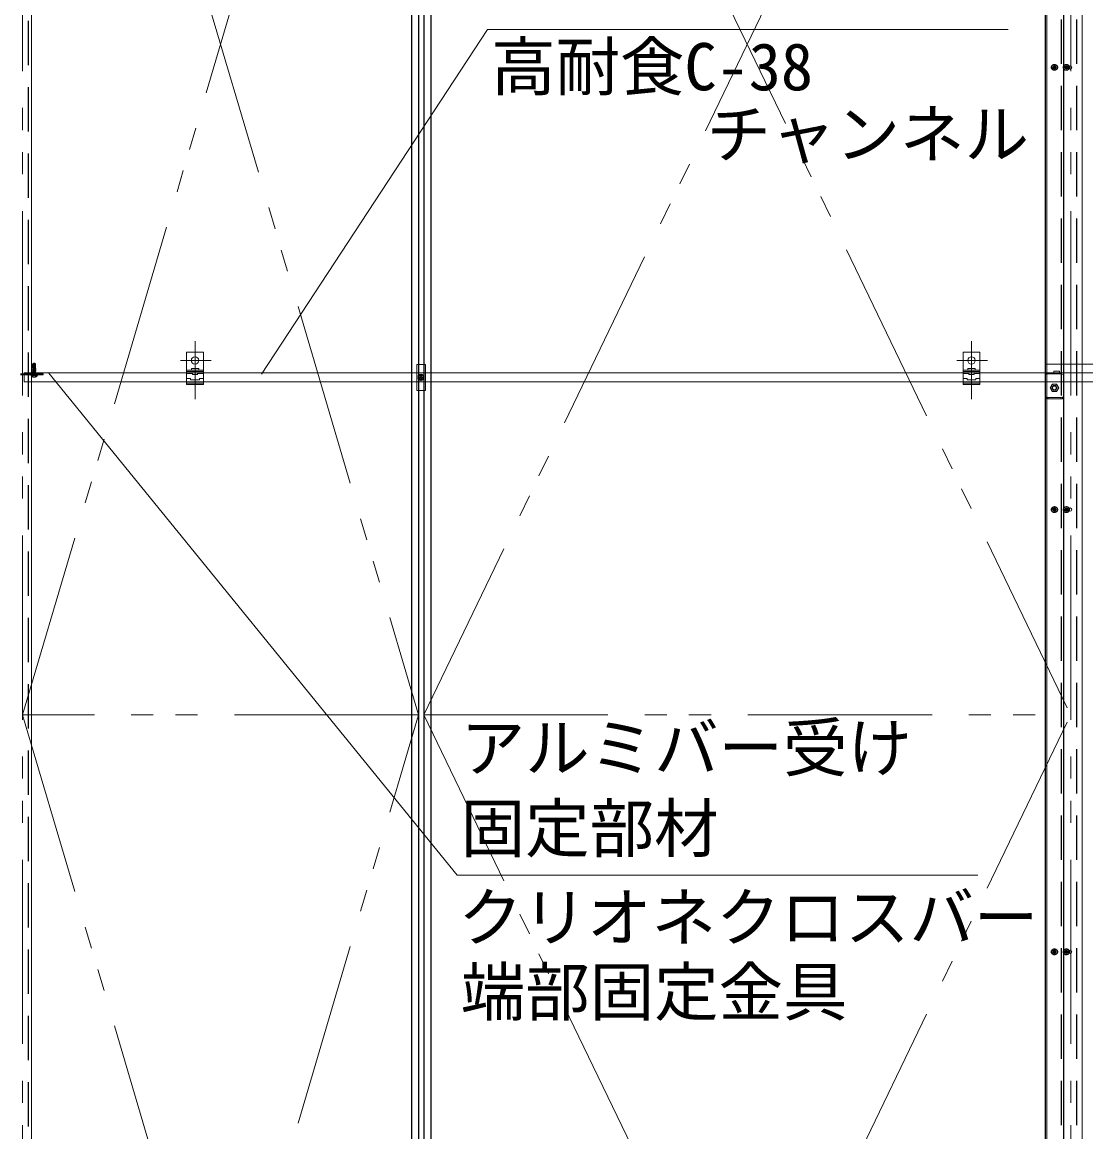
# Model space of a CAD drawing. Units: millimetres on the paper, with parts at other scales. Extents: x -195 to 195, y -135 to 132.
# Drawn here: x 17.83 to 46.7, y -44.81 to -14.7 of the extents above; entities that cross this region are included whole.
import ezdxf
from ezdxf.enums import TextEntityAlignment as Align

# ---------------------------------------------------------------- set-up
doc = ezdxf.new("R2010")
doc.units = ezdxf.units.MM
for name, pattern in [('CHAIN1', [8, 5, -1, 1, -1]), ('DASHED1', [1.8, 1.2, -0.6]), ('DOUBLE_CHAIN1', [8.8, 5, -1, 0.6, -0.6, 0.6, -1]), ('LONG_DASHED1', [7, 6, -1])]:
    doc.linetypes.add(name, pattern=pattern)
for name, color, linetype, lineweight in [('8-0_中心線', 4, 'CHAIN1', 9), ('8-1_吊り材', 7, 'Continuous', 18), ('8-2_野縁受け', 3, 'DASHED1', 18), ('8-3_野縁', 2, 'Continuous', 25), ('8-6_文字', 7, 'Continuous', 18), ('8-A_クリップ', 7, 'Continuous', 18), ('8-B_補強金具・金具・その他', 3, 'DASHED1', 18), ('8-C_ビス・アンカーボルト・強調図形', 2, 'DASHED1', 25), ('8-D_パネル', 4, 'DOUBLE_CHAIN1', 9)]:
    doc.layers.add(name, color=color, linetype=linetype, lineweight=lineweight)
doc.styles.add('ＭＳ ゴシック', font='')
doc.styles.get('ＭＳ ゴシック').set_extended_font_data('MS Gothic')

msp = doc.modelspace()

# ---------------------------------------------------------------- linework, layer by layer
at = {"layer": '8-0_中心線'}
for p, q in [((22.519, -24.933), (22.519, -23.358)), ((43.597, -24.933), (43.597, -23.358)), ((22.12, -23.88), (22.957, -23.88)), ((43.197, -23.88), (44.035, -23.88))]:
    msp.add_line(p, q, dxfattribs=at)
at = {"layer": '8-1_吊り材'}
for p, q in [((22.749, -24.53), (22.749, -23.66)), ((43.827, -24.53), (43.827, -23.66)), ((22.749, -24.18), (22.289, -24.18)), ((22.289, -24.22), (22.749, -24.22)), ((22.289, -24.237), (22.449, -24.237)), ((22.289, -24.373), (22.399, -24.373)), ((22.399, -24.402), (22.399, -24.373)), ((22.449, -24.266), (22.589, -24.266)), ((22.589, -24.22), (22.589, -24.266)), ((22.589, -24.237), (22.749, -24.237)), ((22.639, -24.373), (22.639, -24.402)), ((22.639, -24.373), (22.749, -24.373)), ((43.827, -24.18), (43.367, -24.18)), ((43.367, -24.22), (43.827, -24.22)), ((43.367, -24.237), (43.527, -24.237)), ((43.367, -24.373), (43.477, -24.373)), ((43.477, -24.402), (43.477, -24.373)), ((43.527, -24.266), (43.667, -24.266)), ((43.667, -24.22), (43.667, -24.266)), ((43.667, -24.237), (43.827, -24.237)), ((43.717, -24.373), (43.717, -24.402)), ((43.717, -24.373), (43.827, -24.373)), ((22.289, -24.501), (22.749, -24.501)), ((22.289, -24.53), (22.749, -24.53)), ((22.399, -24.402), (22.639, -24.402)), ((43.367, -24.501), (43.827, -24.501)), ((43.367, -24.53), (43.827, -24.53)), ((43.477, -24.402), (43.717, -24.402))]:
    msp.add_line(p, q, dxfattribs=at)
at = {"layer": '8-1_吊り材', "linetype": 'DASHED1'}
for p, q in [((22.749, -24.14), (22.289, -24.14)), ((22.419, -24.1), (22.419, -24.14)), ((43.827, -24.14), (43.367, -24.14)), ((43.497, -24.1), (43.497, -24.14))]:
    msp.add_line(p, q, dxfattribs=at)
at = {"layer": '8-1_吊り材'}
for points in [[(22.289, -24.53), (22.289, -23.66), (22.749, -23.66)], [(43.367, -24.53), (43.367, -23.66), (43.827, -23.66)], [(22.589, -24.22), (22.449, -24.22), (22.449, -24.266)], [(43.667, -24.22), (43.527, -24.22), (43.527, -24.266)]]:
    msp.add_lwpolyline(points, dxfattribs=at)
at = {"layer": '8-1_吊り材', "linetype": 'DASHED1'}
for points in [[(22.419, -24.1), (22.619, -24.1), (22.619, -24.14)], [(43.497, -24.1), (43.697, -24.1), (43.697, -24.14)]]:
    msp.add_lwpolyline(points, dxfattribs=at)
at = {"layer": '8-1_吊り材'}
for centre in [(22.519, -23.88), (43.597, -23.88)]:
    msp.add_circle(centre, 0.1, dxfattribs=at)
at = {"layer": '8-2_野縁受け', "linetype": 'Continuous'}
for p, q in [((45.599, -23.98), (47.599, -23.98)), ((45.599, -23.98), (45.599, -24.22)), ((17.882, -24.22), (118.559, -24.22)), ((17.882, -24.22), (17.882, -24.46)), ((17.882, -24.46), (118.538, -24.46))]:
    msp.add_line(p, q, dxfattribs=at)
at = {"layer": '8-3_野縁'}
for p, q in [((45.599, 20.839), (45.599, -104.029)), ((46.099, 20.839), (46.099, -104.029)), ((28.396, 20.071), (28.396, -104.029)), ((28.586, 20.071), (28.586, -104.029)), ((28.726, 20.071), (28.726, -104.029))]:
    msp.add_line(p, q, dxfattribs=at)
at = {"layer": '8-3_野縁', "linetype": 'DASHED1'}
for p, q in [((18.002, -104.069), (18.002, 20.391)), ((46.039, -104.029), (46.039, 20.339)), ((46.459, -104.029), (46.459, 20.339))]:
    msp.add_line(p, q, dxfattribs=at)
at = {"layer": '8-3_野縁'}
msp.add_lwpolyline([(28.396, 20.071), (28.916, 20.071), (28.916, -104.029)], dxfattribs=at)
at = {"layer": '8-6_文字'}
for p, q in [((30.455, -14.903), (24.321, -24.254)), ((44.591, -14.903), (30.455, -14.903))]:
    msp.add_line(p, q, dxfattribs=at)
msp.add_lwpolyline([(43.768, -37.849), (29.631, -37.849), (18.549, -24.224)], dxfattribs=at)
at = {"layer": '8-A_クリップ'}
for p, q in [((28.772, -23.988), (28.54, -23.988)), ((28.54, -23.988), (28.54, -24.692)), ((28.772, -23.988), (28.772, -24.692)), ((28.576, -24.381), (28.576, -24.298)), ((28.58, -24.291), (28.652, -24.25)), ((28.652, -24.429), (28.58, -24.388)), ((28.606, -24.35), (28.606, -24.33)), ((28.636, -24.33), (28.606, -24.33)), ((28.636, -24.35), (28.606, -24.35)), ((28.666, -24.29), (28.646, -24.29)), ((28.646, -24.32), (28.646, -24.29)), ((28.646, -24.36), (28.646, -24.39)), ((28.732, -24.291), (28.66, -24.25)), ((28.66, -24.429), (28.732, -24.388)), ((28.666, -24.32), (28.666, -24.29)), ((28.666, -24.36), (28.666, -24.39)), ((28.676, -24.33), (28.706, -24.33)), ((28.676, -24.35), (28.706, -24.35)), ((28.706, -24.35), (28.706, -24.33)), ((28.736, -24.381), (28.736, -24.298)), ((45.599, -24.304), (45.599, -24.824)), ((45.634, -24.23), (45.989, -24.23)), ((45.634, -24.23), (45.634, -24.249)), ((45.659, -24.244), (46.039, -24.244)), ((45.68, -24.244), (45.68, -24.23)), ((45.829, -24.174), (45.829, -24.23)), ((45.829, -24.174), (45.989, -24.174)), ((45.829, -24.22), (45.989, -24.22)), ((45.989, -24.244), (45.989, -24.174)), ((46.099, -24.824), (46.099, -24.304)), ((28.666, -24.39), (28.646, -24.39)), ((45.791, -24.524), (45.89, -24.524)), ((45.808, -24.524), (45.907, -24.524)), ((28.772, -24.692), (28.54, -24.692)), ((45.659, -24.884), (46.039, -24.884)), ((45.68, -24.924), (45.68, -24.884)), ((45.68, -24.924), (46.018, -24.924)), ((45.791, -24.724), (45.89, -24.724)), ((46.018, -24.884), (46.018, -24.924))]:
    msp.add_line(p, q, dxfattribs=at)
at = {"layer": '8-A_クリップ', "linetype": 'DASHED1'}
for p in [(46.018, -24.924), (46.064, -24.878)]:
    msp.add_line(p, (46.064, -24.924), dxfattribs=at)
at = {"layer": '8-A_クリップ'}
for points in [[(45.791, -24.524), (45.734, -24.624), (45.791, -24.724)], [(45.907, -24.724), (45.964, -24.624), (45.907, -24.524)], [(45.808, -24.724), (45.907, -24.724), (45.907, -24.724)]]:
    msp.add_lwpolyline(points, dxfattribs=at)
at = {"layer": '8-A_クリップ', "linetype": 'DASHED1'}
msp.add_lwpolyline([(45.634, -24.878), (45.634, -24.924), (45.68, -24.924)], dxfattribs=at)
at = {"layer": '8-A_クリップ'}
for centre, radius in [((28.656, -24.34), 0.08), ((28.656, -24.34), 0.06), ((45.849, -24.624), 0.1), ((45.849, -24.624), 0.065), ((45.849, -24.624), 0.06), ((45.849, -24.624), 0.05)]:
    msp.add_circle(centre, radius, dxfattribs=at)
for centre, radius, start, end in [((28.656, -24.34), 0.09, 147.266, 152.734), ((28.656, -24.34), 0.09, 207.266, 212.734), ((28.636, -24.32), 0.01, 270, 0), ((28.636, -24.36), 0.01, 0, 90), ((28.656, -24.34), 0.09, 87.266, 92.734), ((28.676, -24.32), 0.01, 180, 270), ((28.676, -24.36), 0.01, 90, 180), ((28.656, -24.34), 0.09, 27.266, 32.734), ((28.656, -24.34), 0.09, 327.266, 332.734), ((45.659, -24.304), 0.06, 90, 180), ((46.039, -24.304), 0.06, 0, 90), ((28.656, -24.34), 0.09, 267.266, 272.734), ((45.659, -24.824), 0.06, 180, 270), ((46.039, -24.824), 0.06, 270, 0)]:
    msp.add_arc(centre, radius, start, end, dxfattribs=at)
at = {"layer": '8-B_補強金具・金具・その他', "linetype": 'Continuous'}
for p, q in [((45.639, 20.839), (45.639, -104.029)), ((46.599, 20.839), (46.599, -104.029)), ((18.082, -104.029), (18.082, 20.271)), ((17.782, -24.24), (17.882, -24.24)), ((17.782, -24.272), (17.882, -24.272)), ((17.876, -24.272), (17.876, -24.24))]:
    msp.add_line(p, q, dxfattribs=at)
at = {"layer": '8-B_補強金具・金具・その他'}
for p, q in [((17.882, -24.24), (18.394, -24.24)), ((18.112, -24.24), (18.112, -24.272)), ((18.192, -24.24), (18.192, -24.272)), ((18.393, -24.24), (18.394, -24.24))]:
    msp.add_line(p, q, dxfattribs=at)
msp.add_lwpolyline([(18.394, -24.24), (18.394, -24.272), (17.882, -24.272)], dxfattribs=at)
at = {"layer": '8-B_補強金具・金具・その他', "linetype": 'Continuous'}
for centre in [(45.849, -15.928), (46.274, -15.928), (45.849, -27.928), (46.274, -27.928), (45.849, -39.928), (46.274, -39.928)]:
    msp.add_circle(centre, 0.045, dxfattribs=at)
at = {"layer": '8-C_ビス・アンカーボルト・強調図形', "linetype": 'Continuous'}
for p, q in [((18.11, -24.085), (18.11, -24.083)), ((18.152, -24.093), (18.11, -24.085)), ((18.11, -24.085), (18.122, -24.092)), ((18.115, -24.06), (18.118, -24.052)), ((18.145, -24.065), (18.115, -24.06)), ((18.115, -24.06), (18.122, -24.064)), ((18.118, -24.052), (18.118, -23.972)), ((18.123, -23.977), (18.118, -23.972)), ((18.145, -24.052), (18.118, -24.052)), ((18.122, -24.076), (18.122, -24.064)), ((18.151, -24.071), (18.122, -24.064)), ((18.122, -24.076), (18.154, -24.084)), ((18.143, -24.056), (18.123, -24.052)), ((18.13, -23.993), (18.13, -24.052)), ((18.136, -24.052), (18.146, -24.054)), ((18.138, -23.978), (18.139, -23.977)), ((18.143, -24.056), (18.146, -24.054)), ((18.143, -24.056), (18.145, -24.065)), ((18.145, -24.052), (18.161, -24.107)), ((18.151, -24.071), (18.145, -24.065)), ((18.148, -24.062), (18.18, -24.062)), ((18.15, -23.96), (18.152, -23.952)), ((18.154, -23.962), (18.152, -23.952)), ((18.152, -23.952), (18.159, -23.953)), ((18.152, -24.09), (18.154, -24.084)), ((18.153, -23.98), (18.156, -23.985)), ((18.159, -23.953), (18.154, -23.962)), ((18.17, -23.99), (18.154, -23.962)), ((18.154, -23.962), (18.176, -23.977)), ((18.156, -23.985), (18.156, -24.09)), ((18.159, -23.953), (18.186, -23.972)), ((18.17, -23.99), (18.17, -24.062)), ((18.176, -24.064), (18.175, -24.07)), ((18.192, -24.072), (18.175, -24.07)), ((18.179, -24.077), (18.175, -24.07)), ((18.176, -23.977), (18.186, -23.972)), ((18.176, -23.977), (18.176, -24.062)), ((18.176, -24.064), (18.18, -24.062)), ((18.19, -24.067), (18.176, -24.064)), ((18.179, -24.077), (18.178, -24.09)), ((18.182, -24.078), (18.179, -24.077)), ((18.186, -24.052), (18.18, -24.052)), ((18.18, -24.052), (18.18, -24.062)), ((18.18, -24.062), (18.182, -24.062)), ((18.182, -24.062), (18.182, -24.052)), ((18.19, -24.067), (18.182, -24.062)), ((18.192, -24.072), (18.182, -24.078)), ((18.182, -24.091), (18.182, -24.078)), ((18.186, -24.052), (18.186, -23.972)), ((18.192, -24.072), (18.19, -24.067)), ((18.072, -24.282), (18.232, -24.282)), ((18.072, -24.282), (18.072, -24.288)), ((18.082, -24.272), (18.222, -24.272)), ((18.11, -24.114), (18.11, -24.112)), ((18.194, -24.128), (18.11, -24.114)), ((18.11, -24.114), (18.122, -24.121)), ((18.11, -24.142), (18.11, -24.14)), ((18.194, -24.156), (18.11, -24.142)), ((18.11, -24.142), (18.122, -24.149)), ((18.11, -24.17), (18.11, -24.168)), ((18.192, -24.185), (18.11, -24.17)), ((18.11, -24.17), (18.122, -24.177)), ((18.11, -24.198), (18.11, -24.196)), ((18.192, -24.213), (18.11, -24.198)), ((18.11, -24.198), (18.122, -24.205)), ((18.11, -24.227), (18.11, -24.225)), ((18.192, -24.242), (18.11, -24.227)), ((18.11, -24.227), (18.122, -24.234)), ((18.11, -24.253), (18.122, -24.246)), ((18.11, -24.255), (18.11, -24.253)), ((18.125, -24.256), (18.11, -24.253)), ((18.11, -24.255), (18.111, -24.256)), ((18.113, -24.256), (18.11, -24.255)), ((18.11, -24.272), (18.116, -24.265)), ((18.187, -24.256), (18.111, -24.256)), ((18.116, -24.256), (18.116, -24.265)), ((18.188, -24.265), (18.116, -24.265)), ((18.122, -24.105), (18.122, -24.092)), ((18.159, -24.101), (18.122, -24.092)), ((18.122, -24.105), (18.182, -24.119)), ((18.122, -24.133), (18.122, -24.121)), ((18.182, -24.135), (18.122, -24.121)), ((18.122, -24.133), (18.182, -24.147)), ((18.182, -24.163), (18.122, -24.149)), ((18.122, -24.161), (18.122, -24.149)), ((18.122, -24.161), (18.182, -24.175)), ((18.183, -24.19), (18.122, -24.177)), ((18.122, -24.189), (18.182, -24.203)), ((18.183, -24.219), (18.122, -24.205)), ((18.122, -24.218), (18.182, -24.232)), ((18.183, -24.247), (18.122, -24.234)), ((18.122, -24.246), (18.162, -24.256)), ((18.152, -24.09), (18.152, -24.093)), ((18.159, -24.101), (18.152, -24.093)), ((18.174, -24.094), (18.178, -24.09)), ((18.194, -24.098), (18.174, -24.094)), ((18.174, -24.094), (18.174, -24.096)), ((18.194, -24.1), (18.174, -24.096)), ((18.177, -24.105), (18.174, -24.096)), ((18.182, -24.106), (18.177, -24.105)), ((18.177, -24.105), (18.177, -24.11)), ((18.178, -24.09), (18.182, -24.091)), ((18.194, -24.098), (18.182, -24.091)), ((18.194, -24.1), (18.182, -24.106)), ((18.182, -24.119), (18.182, -24.106)), ((18.194, -24.126), (18.182, -24.119)), ((18.194, -24.128), (18.182, -24.135)), ((18.182, -24.147), (18.182, -24.135)), ((18.194, -24.154), (18.182, -24.147)), ((18.194, -24.156), (18.182, -24.163)), ((18.182, -24.175), (18.182, -24.163)), ((18.193, -24.182), (18.182, -24.175)), ((18.182, -24.203), (18.182, -24.19)), ((18.193, -24.21), (18.182, -24.203)), ((18.182, -24.232), (18.182, -24.219)), ((18.193, -24.238), (18.182, -24.232)), ((18.182, -24.256), (18.182, -24.247)), ((18.192, -24.185), (18.183, -24.19)), ((18.192, -24.213), (18.183, -24.219)), ((18.192, -24.242), (18.183, -24.247)), ((18.187, -24.256), (18.188, -24.265)), ((18.194, -24.272), (18.188, -24.265)), ((18.192, -24.185), (18.193, -24.182)), ((18.192, -24.213), (18.193, -24.21)), ((18.192, -24.242), (18.193, -24.238)), ((18.194, -24.1), (18.194, -24.098)), ((18.194, -24.128), (18.194, -24.126)), ((18.194, -24.156), (18.194, -24.154)), ((18.232, -24.282), (18.232, -24.288))]:
    msp.add_line(p, q, dxfattribs=at)
at = {"layer": '8-C_ビス・アンカーボルト・強調図形', "linetype": 'LONG_DASHED1'}
for p, q in [((18.106, -24.319), (18.129, -24.273)), ((18.152, -24.261), (18.129, -24.273)), ((18.152, -24.261), (18.175, -24.273)), ((18.198, -24.319), (18.175, -24.273))]:
    msp.add_line(p, q, dxfattribs=at)
at = {"layer": '8-C_ビス・アンカーボルト・強調図形', "linetype": 'Continuous'}
for points in [[(18.152, -24.09), (18.11, -24.083), (18.122, -24.076)], [(18.118, -23.972), (18.145, -23.953), (18.152, -23.952)], [(18.194, -24.126), (18.11, -24.112), (18.122, -24.105)], [(18.194, -24.154), (18.11, -24.14), (18.122, -24.133)], [(18.193, -24.182), (18.11, -24.168), (18.122, -24.161)], [(18.193, -24.21), (18.11, -24.196), (18.122, -24.189)], [(18.193, -24.238), (18.11, -24.225), (18.122, -24.218)], [(18.121, -24.19), (18.122, -24.177), (18.122, -24.177)], [(18.121, -24.218), (18.122, -24.206), (18.122, -24.205)], [(18.121, -24.247), (18.122, -24.234), (18.122, -24.234)]]:
    msp.add_lwpolyline(points, dxfattribs=at)
at = {"layer": '8-C_ビス・アンカーボルト・強調図形'}
for centre in [(45.849, -15.928), (46.173, -15.928), (45.849, -27.928), (46.173, -27.928), (45.849, -39.928), (46.173, -39.928)]:
    msp.add_circle(centre, 0.08, dxfattribs=at)
at = {"layer": '8-C_ビス・アンカーボルト・強調図形', "linetype": 'Continuous'}
for centre, radius in [((45.849, -15.928), 0.041), ((45.849, -15.928), 0.034), ((46.173, -15.928), 0.041), ((46.173, -15.928), 0.034), ((45.849, -27.928), 0.041), ((45.849, -27.928), 0.034), ((46.173, -27.928), 0.041), ((46.173, -27.928), 0.034), ((45.849, -39.928), 0.041), ((45.849, -39.928), 0.034), ((46.173, -39.928), 0.041), ((46.173, -39.928), 0.034)]:
    msp.add_circle(centre, radius, dxfattribs=at)
for centre, radius, start, end in [((45.812, -15.872), 0.067, 274.2468, 303.6215), ((45.807, -15.963), 0.0547, 39.9399, 76.1287), ((45.886, -15.984), 0.067, 94.2467, 123.6215), ((45.891, -15.893), 0.0547, 219.9398, 256.1286), ((46.136, -15.984), 0.067, 56.3785, 85.7533), ((46.131, -15.893), 0.0547, 283.8714, 320.0602), ((46.215, -15.963), 0.0547, 103.8713, 140.0601), ((46.21, -15.872), 0.067, 236.3785, 265.7532), ((18.131, -23.968), 0.0119, 227.1543, 305), ((18.108, -23.993), 0.022, 0, 47.1543), ((18.148, -23.993), 0.0184, 125, 180), ((18.124, -23.955), 0.0269, 305, 347.5), ((18.145, -23.984), 0.0096, 30, 125), ((18.176, -23.966), 0.0269, 167.5, 210), ((18.082, -24.282), 0.01, 90, 180), ((18.096, -24.288), 0.024, 180, 238.1092), ((18.152, -24.198), 0.13, 238.1092, 301.8908), ((18.171, -24.097), 0.015, 226.4554, 293.9207), ((18.208, -24.288), 0.024, 301.8908, 0), ((18.222, -24.282), 0.01, 0, 90), ((45.812, -27.872), 0.067, 274.2468, 303.6215), ((45.807, -27.963), 0.0547, 39.9399, 76.1287), ((45.886, -27.984), 0.067, 94.2467, 123.6215), ((45.891, -27.893), 0.0547, 219.9398, 256.1286), ((46.136, -27.984), 0.067, 56.3785, 85.7533), ((46.131, -27.893), 0.0547, 283.8714, 320.0602), ((46.215, -27.963), 0.0547, 103.8713, 140.0601), ((46.21, -27.872), 0.067, 236.3785, 265.7532), ((45.812, -39.872), 0.067, 274.2468, 303.6215), ((45.807, -39.963), 0.0547, 39.9399, 76.1287), ((45.886, -39.984), 0.067, 94.2467, 123.6215), ((45.891, -39.893), 0.0547, 219.9398, 256.1286), ((46.136, -39.984), 0.067, 56.3785, 85.7533), ((46.131, -39.893), 0.0547, 283.8714, 320.0602), ((46.215, -39.963), 0.0547, 103.8713, 140.0601), ((46.21, -39.872), 0.067, 236.3785, 265.7532)]:
    msp.add_arc(centre, radius, start, end, dxfattribs=at)
at = {"layer": '8-D_パネル'}
for p, q in [((17.839, -104.029), (17.839, 20.5)), ((28.586, 20.5), (28.586, -104.029)), ((28.726, 20.5), (28.726, -104.029)), ((17.839, 2.9), (28.586, -33.5)), ((17.839, -33.5), (28.586, 2.9)), ((28.726, 2.9), (46.292, -33.5)), ((28.726, -33.5), (46.292, 2.9)), ((28.586, -33.5), (17.839, -33.5)), ((17.839, -33.5), (28.586, -69.9)), ((17.839, -69.9), (28.586, -33.5)), ((28.726, -33.5), (46.292, -33.5)), ((28.726, -33.5), (46.292, -69.9)), ((28.726, -69.9), (46.292, -33.5))]:
    msp.add_line(p, q, dxfattribs=at)
msp.add_lwpolyline([(46.292, -104.029), (46.292, 20.5), (28.726, 20.5), (46.292, 2.9)], dxfattribs=at)

# ---------------------------------------------------------------- texts
at = {"layer": '8-6_文字', "style": 'ＭＳ ゴシック'}
for s, p in [('高耐食C-38', (30.555, -16.935)), ('チャンネル', (36.407, -18.764)), ('アルミバー受け', (29.731, -35.416)), ('固定部材', (29.731, -37.603)), ('クリオネクロスバー', (29.662, -40.015)), ('端部固定金具', (29.731, -42.039))]:
    msp.add_text(s, height=1.283, dxfattribs=at).set_placement(p, align=Align.BOTTOM_LEFT)

doc.saveas('drawing.dxf')
